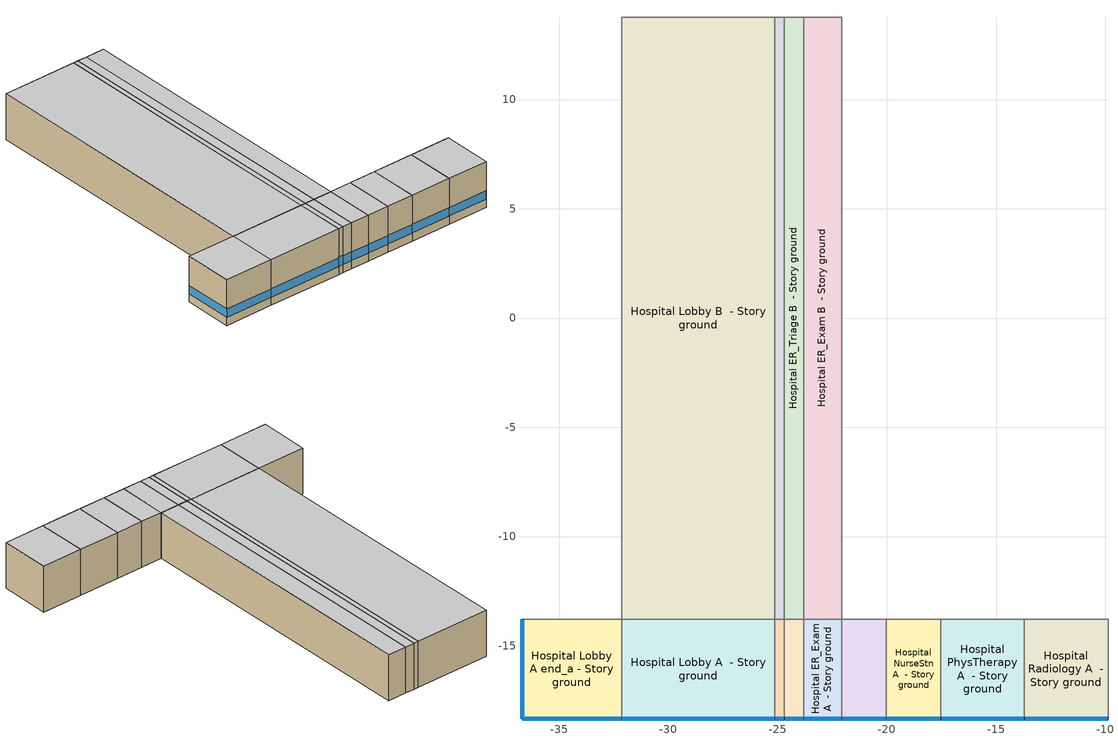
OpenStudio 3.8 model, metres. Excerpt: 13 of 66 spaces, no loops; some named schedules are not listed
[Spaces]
Hospital Lobby A end_a - Story ground
 floor ground (Foundation F 1.26W/m*K Perim 9.14m Area 20.9m2): -36.7,-18.35 -36.7,-13.78 -32.13,-13.78 -32.13,-18.35 z0
 wall outside (Hospital Lobby A end_a - Story ground Wall 1 c tbd): -36.7,-13.78 -36.7,-18.35 z0:4.27
 wall outside (Hospital Lobby A end_a - Story ground Wall 3 c tbd): -36.7,-18.35 -32.13,-18.35 z0:4.27
 wall to Hospital Lobby B end_a - Story ground: -32.13,-13.78 -36.7,-13.78 z0:4.27
 wall to Hospital Lobby A  - Story ground: -32.13,-18.35 -32.13,-13.78 z0:4.27
 window (Window U-0.91 SHGC 0.68): -36.7,-13.8 -36.7,-18.33 / -36.68,-18.35 -32.16,-18.35 z0.76:1.54
 ceiling adiabatic (Typical Interior Ceiling): -32.13,-18.35 -32.13,-13.78 -36.7,-13.78 -36.7,-18.35 z4.27
Hospital Lobby A  - Story ground
 floor ground (Foundation F 1.26W/m*K Perim 7.0m Area 32.02m2): -32.13,-18.35 -32.13,-13.78 -25.13,-13.78 -25.13,-18.35 z0
 wall outside (Hospital Lobby A  - Story ground Wall 3 c tbd): -32.13,-18.35 -25.13,-18.35 z0:4.27
 wall to Hospital Lobby B  - Story ground: -25.13,-13.78 -32.13,-13.78 z0:4.27
 wall to Hospital ER_Trauma A  - Story ground: -25.13,-18.35 -25.13,-13.78 z0:4.27
 window (Window U-0.91 SHGC 0.68): -32.11,-18.35 -25.15,-18.35 z0.76:1.54
 ceiling adiabatic (Typical Interior Ceiling): -25.13,-18.35 -25.13,-13.78 -32.13,-13.78 -32.13,-18.35 z4.27
Hospital Lobby B  - Story ground
 floor ground (Foundation F 1.26W/m*K Perim 0.0m Area 193.0m2): -32.13,-13.78 -32.13,13.78 -25.13,13.78 -25.13,-13.78 z0
 wall to Hospital Lobby B end_a - Story ground: -32.13,13.78 -32.13,-13.78 z0:4.27
 wall to Hospital Lobby C  - Story ground: -25.13,13.78 -32.13,13.78 z0:4.27
 wall to Hospital ER_Trauma B  - Story ground: -25.13,-13.78 -25.13,13.78 z0:4.27
 ceiling adiabatic (Typical Interior Ceiling): -25.13,-13.78 -25.13,13.78 -32.13,13.78 -32.13,-13.78 z4.27
Hospital ER_Trauma A  - Story ground
 floor ground (Foundation F 1.26W/m*K Perim 0.44m Area 2.01m2): -25.13,-18.35 -25.13,-13.78 -24.69,-13.78 -24.69,-18.35 z0
 wall outside (Hospital ER_Trauma A  - Story ground Wall 3 c tbd): -25.13,-18.35 -24.69,-18.35 z0:4.27
 wall to Hospital ER_Trauma B  - Story ground: -24.69,-13.78 -25.13,-13.78 z0:4.27
 wall to Hospital ER_Triage A  - Story ground: -24.69,-18.35 -24.69,-13.78 z0:4.27
 window (Window U-0.91 SHGC 0.68): -25.1,-18.35 -24.71,-18.35 z0.76:1.63
 ceiling adiabatic (Typical Interior Ceiling): -24.69,-18.35 -24.69,-13.78 -25.13,-13.78 -25.13,-18.35 z4.27
Hospital ER_Trauma B  - Story ground
 floor ground (Foundation F 1.26W/m*K Perim 0.0m Area 12.14m2): -25.13,-13.78 -25.13,13.78 -24.69,13.78 -24.69,-13.78 z0
 wall to Hospital ER_Trauma C  - Story ground: -24.69,13.78 -25.13,13.78 z0:4.27
 wall to Hospital ER_Triage B  - Story ground: -24.69,-13.78 -24.69,13.78 z0:4.27
 ceiling adiabatic (Typical Interior Ceiling): -24.69,-13.78 -24.69,13.78 -25.13,13.78 -25.13,-13.78 z4.27
Hospital ER_Triage A  - Story ground
 floor ground (Foundation F 1.26W/m*K Perim 0.88m Area 4.03m2): -24.69,-18.35 -24.69,-13.78 -23.81,-13.78 -23.81,-18.35 z0
 wall outside (Hospital ER_Triage A  - Story ground Wall 3 c tbd): -24.69,-18.35 -23.81,-18.35 z0:4.27
 wall to Hospital ER_Triage B  - Story ground: -23.81,-13.78 -24.69,-13.78 z0:4.27
 wall to Hospital ER_Exam A  - Story ground: -23.81,-18.35 -23.81,-13.78 z0:4.27
 window (Window U-0.91 SHGC 0.68): -24.66,-18.35 -23.83,-18.35 z0.76:1.58
 ceiling adiabatic (Typical Interior Ceiling): -23.81,-18.35 -23.81,-13.78 -24.69,-13.78 -24.69,-18.35 z4.27
Hospital ER_Triage B  - Story ground
 floor ground (Foundation F 1.26W/m*K Perim 0.0m Area 24.28m2): -24.69,-13.78 -24.69,13.78 -23.81,13.78 -23.81,-13.78 z0
 wall to Hospital ER_Triage C  - Story ground: -23.81,13.78 -24.69,13.78 z0:4.27
 wall to Hospital ER_Exam B  - Story ground: -23.81,-13.78 -23.81,13.78 z0:4.27
 ceiling adiabatic (Typical Interior Ceiling): -23.81,-13.78 -23.81,13.78 -24.69,13.78 -24.69,-13.78 z4.27
Hospital ER_Exam A  - Story ground
 floor ground (Foundation F 1.26W/m*K Perim 1.74m Area 7.97m2): -23.81,-18.35 -23.81,-13.78 -22.06,-13.78 -22.06,-18.35 z0
 wall outside (Hospital ER_Exam A  - Story ground Wall 3 c tbd): -23.81,-18.35 -22.06,-18.35 z0:4.27
 wall to Hospital ER_Exam B  - Story ground: -22.06,-13.78 -23.81,-13.78 z0:4.27
 wall to Hospital ICU_PatRm A  - Story ground: -22.06,-18.35 -22.06,-13.78 z0:4.27
 window (Window U-0.91 SHGC 0.68): -23.78,-18.35 -22.09,-18.35 z0.76:1.55
 ceiling adiabatic (Typical Interior Ceiling): -22.06,-18.35 -22.06,-13.78 -23.81,-13.78 -23.81,-18.35 z4.27
Hospital ER_Exam B  - Story ground
 floor ground (Foundation F 1.26W/m*K Perim 0.0m Area 48.07m2): -23.81,-13.78 -23.81,13.78 -22.06,13.78 -22.06,-13.78 z0
 wall to Hospital ER_Exam C  - Story ground: -22.06,13.78 -23.81,13.78 z0:4.27
 wall to Hospital ICU_PatRm B  - Story ground: -22.06,-13.78 -22.06,13.78 z0:4.27
 ceiling adiabatic (Typical Interior Ceiling): -22.06,-13.78 -22.06,13.78 -23.81,13.78 -23.81,-13.78 z4.27
Hospital ICU_PatRm A  - Story ground
 floor ground (Foundation F 1.26W/m*K Perim 2.03m Area 9.26m2): -22.06,-18.35 -22.06,-13.78 -20.04,-13.78 -20.04,-18.35 z0
 wall outside (Hospital ICU_PatRm A  - Story ground Wall 3 c tbd): -22.06,-18.35 -20.04,-18.35 z0:4.27
 wall to Hospital ICU_PatRm B  - Story ground: -20.04,-13.78 -22.06,-13.78 z0:4.27
 wall to Hospital NurseStn A  - Story ground: -20.04,-18.35 -20.04,-13.78 z0:4.27
 window (Window U-0.91 SHGC 0.68): -22.04,-18.35 -20.06,-18.35 z0.76:1.55
 ceiling adiabatic (Typical Interior Ceiling): -20.04,-18.35 -20.04,-13.78 -22.06,-13.78 -22.06,-18.35 z4.27
Hospital NurseStn A  - Story ground
 floor ground (Foundation F 1.26W/m*K Perim 2.51m Area 11.48m2): -20.04,-18.35 -20.04,-13.78 -17.53,-13.78 -17.53,-18.35 z0
 wall outside (Hospital NurseStn A  - Story ground Wall 3 c tbd): -20.04,-18.35 -17.53,-18.35 z0:4.27
 wall to Hospital NurseStn B  - Story ground: -17.53,-13.78 -20.04,-13.78 z0:4.27
 wall to Hospital PhysTherapy A  - Story ground: -17.53,-18.35 -17.53,-13.78 z0:4.27
 window (Window U-0.91 SHGC 0.68): -20.01,-18.35 -17.55,-18.35 z0.76:1.55
 ceiling adiabatic (Typical Interior Ceiling): -17.53,-18.35 -17.53,-13.78 -20.04,-13.78 -20.04,-18.35 z4.27
Hospital PhysTherapy A  - Story ground
 floor ground (Foundation F 1.26W/m*K Perim 3.82m Area 17.48m2): -17.53,-18.35 -17.53,-13.78 -13.7,-13.78 -13.7,-18.35 z0
 wall outside (Hospital PhysTherapy A  - Story ground Wall 3 c tbd): -17.53,-18.35 -13.7,-18.35 z0:4.27
 wall to Hospital PhysTherapy B  - Story ground: -13.7,-13.78 -17.53,-13.78 z0:4.27
 wall to Hospital Radiology A  - Story ground: -13.7,-18.35 -13.7,-13.78 z0:4.27
 window (Window U-0.91 SHGC 0.68): -17.5,-18.35 -13.73,-18.35 z0.76:1.54
 ceiling adiabatic (Typical Interior Ceiling): -13.7,-18.35 -13.7,-13.78 -17.53,-13.78 -17.53,-18.35 z4.27
Hospital Radiology A  - Story ground
 floor ground (Foundation F 1.26W/m*K Perim 3.82m Area 17.48m2): -13.7,-18.35 -13.7,-13.78 -9.88,-13.78 -9.88,-18.35 z0
 wall outside (Hospital Radiology A  - Story ground Wall 3 c tbd): -13.7,-18.35 -9.88,-18.35 z0:4.27
 wall to Hospital Radiology B  - Story ground: -9.88,-13.78 -13.7,-13.78 z0:4.27
 wall to Hospital Lab A  - Story ground: -9.88,-18.35 -9.88,-13.78 z0:4.27
 window (Window U-0.91 SHGC 0.68): -13.68,-18.35 -9.9,-18.35 z0.76:1.54
 ceiling adiabatic (Typical Interior Ceiling): -9.88,-18.35 -9.88,-13.78 -13.7,-13.78 -13.7,-18.35 z4.27
[Building]
ComStock DOE Ref Pre-1980|Hospital: North Axis {deg}=135; Default Construction Set=ComStock DOE Ref Pre-1980 - Hospital - ASHRAE 169-2013-3A; Default Schedule Set=Building Default Schedule Set; Standards Building Type=Hospital
[Site]
Hattiesburg Laurel_MS_USA: Latitude {deg}=31.47; Longitude {deg}=-89.34; Time Zone {hr}=-6; Elevation {m}=91; Terrain=City
[Site:WaterMainsTemperature]
Calculation Method=Correlation; Annual Average Outdoor Air Temperature {C}=18.6708; Maximum Difference In Monthly Average Outdoor Air Temperatures {deltaC}=21
[SizingPeriod:DesignDay] Barometric Pressure {Pa}=100237; Rain Indicator=No; Snow Indicator=No; Day of Month=21; Daylight Saving Time Indicator=No; Humidity Condition Type=Wetbulb; Dry-Bulb Temperature Range Modifier Type=DefaultMultipliers
Name | Maximum Dry-Bulb Temperature {C} | Daily Dry-Bulb Temperature Range {deltaC} | Wind Speed {m/s} | Wind Direction {deg} | Month | Day Type | Wetbulb or DewPoint at Maximum Dry-Bulb {C} | Solar Model Indicator | ASHRAE Clear Sky Optical Depth for Beam Irradiance | ASHRAE Clear Sky Optical Depth for Diffuse Irradiance | Sky Clearness
Hattiesburg Laurel Ann Clg .4% Condns DB=>MWB 1 | 35.9 | 11 | 2.2 | 20 | 7 | SummerDesignDay | 24.3 | ASHRAETau | 0.452 | 2.206
Hattiesburg Laurel Ann Clg .4% Condns WB=>MDB 1 | 32.1 | 11 | 2.2 | 20 | 7 | SummerDesignDay | 25.8 | ASHRAETau | 0.452 | 2.206
Hattiesburg Laurel Ann Htg 99.6% Condns DB 1 | -3.8 | 0 | 1.6 | 330 | 1 | WinterDesignDay | -3.8 | ASHRAEClearSky |  |  | 0
Hattiesburg Laurel August .4% Condns DB=>MCWB 1 | 37.5 | 11.2 | 2.2 | 20 | 8 | SummerDesignDay | 24.2 | ASHRAETau | 0.424 | 2.319
[ClimateZones]
Climate Zone Institution Name 1=ASHRAE; Climate Zone Document Name 1=ANSI/ASHRAE Standard 169; Climate Zone Document Year 1=2006; Climate Zone Value 1=ASHRAE 169-2013-3A
[Site:GroundTemperature:FCfactorMethod]
January Ground Temperature {C}=20.71; February Ground Temperature {C}=11.31; March Ground Temperature {C}=10.49; April Ground Temperature {C}=5.84; May Ground Temperature {C}=16.07; June Ground Temperature {C}=14.69; July Ground Temperature {C}=16.35; August Ground Temperature {C}=23.89; September Ground Temperature {C}=26.43; October Ground Temperature {C}=26.84; November Ground Temperature {C}=25.9; December Ground Temperature {C}=25.53
[Construction:FfactorGroundFloor] F-Factor {W/m-K}=1.26344
Name | Area {m2} | PerimeterExposed {m}
Foundation F 1.26W/m*K Perim 3.82m Area 17.48m2 | 17.4793 | 3.82311
Foundation F 1.26W/m*K Perim 2.51m Area 11.48m2 | 11.4783 | 2.51057
Foundation F 1.26W/m*K Perim 2.03m Area 9.26m2 | 9.26321 | 2.02607
Foundation F 1.26W/m*K Perim 0.44m Area 2.01m2 | 2.01374 | 0.440451
Foundation F 1.26W/m*K Perim 9.14m Area 20.9m2 | 20.9032 | 9.144
Foundation F 1.26W/m*K Perim 0.0m Area 193.0m2 | 192.996 | 0
Foundation F 1.26W/m*K Perim 1.74m Area 7.97m2 | 7.97442 | 1.74419
Foundation F 1.26W/m*K Perim 7.0m Area 32.02m2 | 32.018 | 7.00305
Foundation F 1.26W/m*K Perim 0.0m Area 48.07m2 | 48.0676 | 0
Foundation F 1.26W/m*K Perim 0.0m Area 12.14m2 | 12.1383 | 0
Foundation F 1.26W/m*K Perim 0.88m Area 4.03m2 | 4.02748 | 0.880902
Foundation F 1.26W/m*K Perim 0.0m Area 24.28m2 | 24.2766 | 0
[DefaultConstructionSet]
ComStock DOE Ref Pre-1980 - Hospital - ASHRAE 169-2013-3A: Default Exterior Surface Constructions=Default Surface Constructions 1; Default Interior Surface Constructions=Default Surface Constructions 2; Default Ground Contact Surface Constructions=Default Surface Constructions 3; Default Exterior SubSurface Constructions=Default Sub Surface Constructions 1; Default Interior SubSurface Constructions=Default Sub Surface Constructions 2; Interior Partition Construction=Typical Interior Partition
[DefaultSurfaceConstructions]
Name | Floor Construction | Wall Construction | Roof Ceiling Construction
Default Surface Constructions 1 | Typical Insulated Exterior Mass Floor | Typical Insulated Wood Framed Exterior Wall R-4.44 | Typical IEAD Roof R-10.0
Default Surface Constructions 2 | Typical Interior Floor | Typical Interior Wall | Typical Interior Ceiling
Default Surface Constructions 3 | Typical Insulated Carpeted 6in Slab Floor | Typical Insulated Basement Mass Wall
[Construction]
Typical Insulated Exterior Mass Floor: 4 in. Normalweight Concrete Floor, Typical Carpet Pad
Typical IEAD Roof R-10.0: Roof Membrane, Typical Insulation R-8.88, Metal Roof Surface
Typical Interior Floor: 100mm Normalweight concrete floor, CP02 CARPET PAD
Typical Interior Wall: G01 13mm gypsum board, G01 13mm gypsum board
Typical Interior Ceiling: CP02 CARPET PAD, 100mm Normalweight concrete floor
Typical Insulated Carpeted 6in Slab Floor: 6 in. Normalweight Concrete Floor, Typical Carpet Pad
Typical Insulated Basement Mass Wall: 8 in. Concrete Block Basement Wall
U 1.22 SHGC 0.54 Simple Glazing: U 1.22 SHGC 0.54 Simple Glazing
Typical Insulated Metal Door: F08 Metal surface, Typical Insulation R-2.27
U 0.88 SHGC 0.16 Sgl Ref-A-L Clr 6mm: REF A CLEAR LO 6MM
Typical Overhead Door: Typical Insulation R-2.27
Typical Interior Window: Clear 3mm
Typical Interior Door; Typical Interior Partition: G05 25mm wood
Typical Insulated Wood Framed Exterior Wall R-4.44: 25mm Stucco, 5/8 in. Gypsum Board, Typical Insulation R-2.27, 5/8 in. Gypsum Board
InteriorFurnishings: Std Wood 6inch
Window U-0.91 SHGC 0.68: Simple Glazing Single - No LowE - Clear - Wood
Hospital ER_Exam A  - Story ground Wall 3 c tbd: 25mm Stucco, 5/8 in. Gypsum Board, Hospital ER_Exam A  - Story ground Wall 3 m tbd, 5/8 in. Gypsum Board
Hospital ER_Trauma A  - Story ground Wall 3 c tbd: 25mm Stucco, 5/8 in. Gypsum Board, Hospital ER_Trauma A  - Story ground Wall 3 m tbd, 5/8 in. Gypsum Board
Hospital ER_Triage A  - Story ground Wall 3 c tbd: 25mm Stucco, 5/8 in. Gypsum Board, Hospital ER_Triage A  - Story ground Wall 3 m tbd, 5/8 in. Gypsum Board
Hospital ICU_PatRm A  - Story ground Wall 3 c tbd: 25mm Stucco, 5/8 in. Gypsum Board, Hospital ICU_PatRm A  - Story ground Wall 3 m tbd, 5/8 in. Gypsum Board
Hospital Lobby A  - Story ground Wall 3 c tbd: 25mm Stucco, 5/8 in. Gypsum Board, Hospital Lobby A  - Story ground Wall 3 m tbd, 5/8 in. Gypsum Board
Hospital Lobby A end_a - Story ground Wall 1 c tbd: 25mm Stucco, 5/8 in. Gypsum Board, Hospital Lobby A end_a - Story ground Wall 1 m tbd, 5/8 in. Gypsum Board
Hospital Lobby A end_a - Story ground Wall 3 c tbd: 25mm Stucco, 5/8 in. Gypsum Board, Hospital Lobby A end_a - Story ground Wall 3 m tbd, 5/8 in. Gypsum Board
Hospital NurseStn A  - Story ground Wall 3 c tbd: 25mm Stucco, 5/8 in. Gypsum Board, Hospital NurseStn A  - Story ground Wall 3 m tbd, 5/8 in. Gypsum Board
Hospital PhysTherapy A  - Story ground Wall 3 c tbd: 25mm Stucco, 5/8 in. Gypsum Board, Hospital PhysTherapy A  - Story ground Wall 3 m tbd, 5/8 in. Gypsum Board
Hospital Radiology A  - Story ground Wall 3 c tbd: 25mm Stucco, 5/8 in. Gypsum Board, Hospital Radiology A  - Story ground Wall 3 m tbd, 5/8 in. Gypsum Board
[Material] Thermal Absorptance=0.9
Name | Roughness | Thickness {m} | Conductivity {W/m-K} | Density {kg/m3} | Specific Heat {J/kg-K} | Solar Absorptance | Visible Absorptance
4 in. Normalweight Concrete Floor | MediumRough | 0.1016 | 2.31 | 2322 | 832 | 0.7 | 0.7
Roof Membrane | VeryRough | 0.0095 | 0.16 | 1121.29 | 1460 | 0.7 | 0.7
Metal Roof Surface; F08 Metal surface | Smooth | 0.0008 | 45.28 | 7824 | 500 | 0.7 | 0.7
100mm Normalweight concrete floor | MediumRough | 0.1016 | 2.31045 | 2322 | 832.557 | 0.7 | 0.7
G01 13mm gypsum board | Smooth | 0.0127 | 0.160031 | 800.001 | 1090.73 | 0.7 | 0.5
6 in. Normalweight Concrete Floor | MediumRough | 0.1524 | 2.31 | 2322 | 832 | 0.7 | 0.7
8 in. Concrete Block Basement Wall | MediumRough | 0.2032 | 1.326 | 1842 | 912 | 0.7 | 0.7
G05 25mm wood | MediumSmooth | 0.0254 | 0.15 | 608 | 1630 | 0.5 | 0.5
25mm Stucco | Smooth | 0.0254 | 0.72 | 1856 | 840 | 0.7 | 0.7
5/8 in. Gypsum Board | MediumSmooth | 0.0159 | 0.16 | 800 | 1090 | 0.7 | 0.7
Std Wood 6inch | MediumSmooth | 0.15 | 0.12 | 540 | 1210 | 0.7 | 0.7
[Material:NoMass] Roughness=Smooth; Thermal Absorptance=0.9; Solar Absorptance=0.7
Name | Thermal Resistance {m2-K/W} | Visible Absorptance
Typical Carpet Pad; CP02 CARPET PAD | 0.21648 | 0.8
Typical Insulation R-8.88 | 1.56434 | 0.7
Typical Insulation R-2.27 | 0.39899 | 0.7
Hospital ER_Exam A  - Story ground Wall 3 m tbd | 0.356993 | 0.7
Hospital ER_Trauma A  - Story ground Wall 3 m tbd | 0.331796 | 0.7
Hospital ER_Triage A  - Story ground Wall 3 m tbd | 0.348792 | 0.7
Hospital ICU_PatRm A  - Story ground Wall 3 m tbd | 0.358146 | 0.7
Hospital Lobby A  - Story ground Wall 3 m tbd | 0.363182 | 0.7
Hospital Lobby A end_a - Story ground Wall 1 m tbd; Hospital Lobby A end_a - Story ground Wall 3 m tbd | 0.362096 | 0.7
Hospital NurseStn A  - Story ground Wall 3 m tbd | 0.359519 | 0.7
Hospital PhysTherapy A  - Story ground Wall 3 m tbd; Hospital Radiology A  - Story ground Wall 3 m tbd | 0.361483 | 0.7
[DefaultSubSurfaceConstructions]
Name | Fixed Window Construction | Operable Window Construction | Door Construction | Glass Door Construction | Overhead Door Construction | Tubular Daylight Dome Construction | Tubular Daylight Diffuser Construction
Default Sub Surface Constructions 1 | U 1.22 SHGC 0.54 Simple Glazing | U 1.22 SHGC 0.54 Simple Glazing | Typical Insulated Metal Door | U 0.88 SHGC 0.16 Sgl Ref-A-L Clr 6mm | Typical Overhead Door | Typical Interior Window | Typical Interior Window
Default Sub Surface Constructions 2 | Typical Interior Window | Typical Interior Window | Typical Interior Door
[WindowMaterial:SimpleGlazingSystem]
Name | U-Factor {W/m2-K} | Solar Heat Gain Coefficient | Visible Transmittance
U 1.22 SHGC 0.54 Simple Glazing | 6.92748 | 0.54 | 0.81
Simple Glazing Single - No LowE - Clear - Wood | 5.16722 | 0.683 | 0.723
[WindowMaterial:Glazing] Optical Data Type=SpectralAverage; Infrared Transmittance at Normal Incidence=0; Front Side Infrared Hemispherical Emissivity=0.84; Conductivity {W/m-K}=0.9; Dirt Correction Factor for Solar and Visible Transmittance=1; Solar Diffusing=No
Name | Thickness {m} | Solar Transmittance at Normal Incidence | Front Side Solar Reflectance at Normal Incidence | Back Side Solar Reflectance at Normal Incidence | Visible Transmittance at Normal Incidence | Front Side Visible Reflectance at Normal Incidence | Back Side Visible Reflectance at Normal Incidence | Back Side Infrared Hemispherical Emissivity
REF A CLEAR LO 6MM | 0.006 | 0.066 | 0.341 | 0.493 | 0.08 | 0.41 | 0.37 | 0.4
Clear 3mm | 0.003 | 0.837 | 0.075 | 0.075 | 0.898 | 0.081 | 0.081 | 0.84
[SpaceType] Standards Building Type=Hospital
Name | Default Schedule Set | Design Specification Outdoor Air Object | Standards Space Type
Hospital ER_Trauma - ComStock DOE Ref Pre-1980 | Hospital ER_Trauma Schedule Set | Hospital ER_Trauma Ventilation | ER_Trauma
Hospital ER_Triage - ComStock DOE Ref Pre-1980 | Hospital ER_Triage Schedule Set | Hospital ER_Triage Ventilation | ER_Triage
Hospital ER_Exam - ComStock DOE Ref Pre-1980 | Hospital ER_Exam Schedule Set | Hospital ER_Exam Ventilation | ER_Exam
Hospital ICU_PatRm - ComStock DOE Ref Pre-1980 | Hospital ICU_PatRm Schedule Set | Hospital ICU_PatRm Ventilation | ICU_PatRm
Hospital PhysTherapy - ComStock DOE Ref Pre-1980 | Hospital PhysTherapy Schedule Set | Hospital PhysTherapy Ventilation | PhysTherapy
Hospital Radiology - ComStock DOE Ref Pre-1980 | Hospital Radiology Schedule Set | Hospital Radiology Ventilation | Radiology
Hospital Lobby - ComStock DOE Ref Pre-1980 | Hospital Lobby Schedule Set | Hospital Lobby Ventilation | Lobby
Hospital NurseStn - ComStock DOE Ref Pre-1980 | Hospital NurseStn Schedule Set | Hospital NurseStn Ventilation | NurseStn
[BuildingStory]
Story ground: Nominal Z Coordinate {m}=0; Nominal Floor to Floor Height {m}=4.2672
[Space] Building Story=Story ground
Name | Space Type | Thermal Zone
Hospital Lobby A end_a - Story ground | Hospital Lobby - ComStock DOE Ref Pre-1980 | Zone Hospital Lobby A end_a - Story ground
Hospital Lobby A  - Story ground | Hospital Lobby - ComStock DOE Ref Pre-1980 | Zone Hospital Lobby A  - Story ground
Hospital Lobby B  - Story ground | Hospital Lobby - ComStock DOE Ref Pre-1980 | Zone Hospital Lobby B  - Story ground
Hospital ER_Trauma A  - Story ground | Hospital ER_Trauma - ComStock DOE Ref Pre-1980 | Zone Hospital ER_Trauma A  - Story ground
Hospital ER_Trauma B  - Story ground | Hospital ER_Trauma - ComStock DOE Ref Pre-1980 | Zone Hospital ER_Trauma B  - Story ground
Hospital ER_Triage A  - Story ground | Hospital ER_Triage - ComStock DOE Ref Pre-1980 | Zone Hospital ER_Triage A  - Story ground
Hospital ER_Triage B  - Story ground | Hospital ER_Triage - ComStock DOE Ref Pre-1980 | Zone Hospital ER_Triage B  - Story ground
Hospital ER_Exam A  - Story ground | Hospital ER_Exam - ComStock DOE Ref Pre-1980 | Zone Hospital ER_Exam A  - Story ground
Hospital ER_Exam B  - Story ground | Hospital ER_Exam - ComStock DOE Ref Pre-1980 | Zone Hospital ER_Exam B  - Story ground
Hospital ICU_PatRm A  - Story ground | Hospital ICU_PatRm - ComStock DOE Ref Pre-1980 | Zone Hospital ICU_PatRm A  - Story ground
Hospital NurseStn A  - Story ground | Hospital NurseStn - ComStock DOE Ref Pre-1980 | Zone Hospital NurseStn A  - Story ground
Hospital PhysTherapy A  - Story ground | Hospital PhysTherapy - ComStock DOE Ref Pre-1980 | Zone Hospital PhysTherapy A  - Story ground
Hospital Radiology A  - Story ground | Hospital Radiology - ComStock DOE Ref Pre-1980 | Zone Hospital Radiology A  - Story ground
[ThermalZone] Multiplier=1; Use Ideal Air Loads=No
Name | Thermostat
Zone Hospital Lobby A end_a - Story ground | Hospital Lobby - ComStock DOE Ref Pre-1980 Thermostat 1
Zone Hospital Lobby A  - Story ground | Hospital Lobby - ComStock DOE Ref Pre-1980 Thermostat
Zone Hospital Lobby B  - Story ground | Hospital Lobby - ComStock DOE Ref Pre-1980 Thermostat 2
Zone Hospital ER_Trauma A  - Story ground | Hospital ER_Trauma - ComStock DOE Ref Pre-1980 Thermostat
Zone Hospital ER_Trauma B  - Story ground | Hospital ER_Trauma - ComStock DOE Ref Pre-1980 Thermostat 1
Zone Hospital ER_Triage A  - Story ground | Hospital ER_Triage - ComStock DOE Ref Pre-1980 Thermostat
Zone Hospital ER_Triage B  - Story ground | Hospital ER_Triage - ComStock DOE Ref Pre-1980 Thermostat 1
Zone Hospital ER_Exam A  - Story ground | Hospital ER_Exam - ComStock DOE Ref Pre-1980 Thermostat
Zone Hospital ER_Exam B  - Story ground | Hospital ER_Exam - ComStock DOE Ref Pre-1980 Thermostat 1
Zone Hospital ICU_PatRm A  - Story ground | Hospital ICU_PatRm - ComStock DOE Ref Pre-1980 Thermostat
Zone Hospital NurseStn A  - Story ground | Hospital NurseStn - ComStock DOE Ref Pre-1980 Thermostat
Zone Hospital PhysTherapy A  - Story ground | Hospital PhysTherapy - ComStock DOE Ref Pre-1980 Thermostat
Zone Hospital Radiology A  - Story ground | Hospital Radiology - ComStock DOE Ref Pre-1980 Thermostat
[People:Definition] Number of People Calculation Method=People/Area; Fraction Radiant=0.3
Name | People per Space Floor Area {person/m2}
Hospital ER_Exam People Definition; Hospital ER_Trauma People Definition; Hospital ER_Triage People Definition | 0.215278
Hospital ICU_PatRm People Definition; Hospital PhysTherapy People Definition; Hospital Radiology People Definition | 0.0538196
Hospital Lobby People Definition; Hospital NurseStn People Definition | 0.0768543
[People] Work Efficiency Schedule=Work Efficiency Schedule; Clothing Insulation Schedule=Clothing Schedule; Air Velocity Schedule=Air Velocity Schedule; Multiplier=1
Name | People Definition | Space or SpaceType
Hospital ER_Exam People | Hospital ER_Exam People Definition | Hospital ER_Exam - ComStock DOE Ref Pre-1980
Hospital ER_Trauma People | Hospital ER_Trauma People Definition | Hospital ER_Trauma - ComStock DOE Ref Pre-1980
Hospital ER_Triage People | Hospital ER_Triage People Definition | Hospital ER_Triage - ComStock DOE Ref Pre-1980
Hospital ICU_PatRm People | Hospital ICU_PatRm People Definition | Hospital ICU_PatRm - ComStock DOE Ref Pre-1980
Hospital Lobby People | Hospital Lobby People Definition | Hospital Lobby - ComStock DOE Ref Pre-1980
Hospital NurseStn People | Hospital NurseStn People Definition | Hospital NurseStn - ComStock DOE Ref Pre-1980
Hospital PhysTherapy People | Hospital PhysTherapy People Definition | Hospital PhysTherapy - ComStock DOE Ref Pre-1980
Hospital Radiology People | Hospital Radiology People Definition | Hospital Radiology - ComStock DOE Ref Pre-1980
[Lights:Definition] Design Level Calculation Method=Watts/Area; Fraction Visible=0.2; Return Air Fraction=0
Name | Watts per Space Floor Area {W/m2} | Fraction Radiant
Hospital NurseStn - ComStock DOE Ref Pre-1980 General Lights Definition | 4.15206 | 0.365
Hospital NurseStn - ComStock DOE Ref Pre-1980 Task Lights Definition | 1.16653 | 0.165
Hospital Lobby - ComStock DOE Ref Pre-1980 General Lights Definition | 1.56432 | 0.365
Hospital Lobby - ComStock DOE Ref Pre-1980 Task Lights Definition | 0.169063 | 0.165
Hospital Lobby - ComStock DOE Ref Pre-1980 Wall Wash Lights Definition | 0.477528 | 0.165
Hospital PhysTherapy - ComStock DOE Ref Pre-1980 General Lights Definition | 5.53608 | 0.365
Hospital PhysTherapy - ComStock DOE Ref Pre-1980 Task Lights Definition | 1.52901 | 0.165
Hospital ER_Triage - ComStock DOE Ref Pre-1980 General Lights Definition; Hospital ER_Exam - ComStock DOE Ref Pre-1980 General Lights Definition; Hospital ER_Trauma - ComStock DOE Ref Pre-1980 General Lights Definition | 9.84262 | 0.365
Hospital ER_Triage - ComStock DOE Ref Pre-1980 Task Lights Definition; Hospital ER_Exam - ComStock DOE Ref Pre-1980 Task Lights Definition; Hospital ER_Trauma - ComStock DOE Ref Pre-1980 Task Lights Definition | 0.00226133 | 0.165
Hospital ICU_PatRm - ComStock DOE Ref Pre-1980 General Lights Definition | 1.91699 | 0.365
Hospital ICU_PatRm - ComStock DOE Ref Pre-1980 Task Lights Definition | 2.6242 | 0.165
Hospital Radiology - ComStock DOE Ref Pre-1980 General Lights Definition | 4.13804 | 0.365
[DesignSpecification:OutdoorAir] Outdoor Air Method=Sum
Name | Outdoor Air Flow per Floor Area {m3/s-m2} | Outdoor Air Flow per Person {m3/s-person}
Hospital ER_Exam Ventilation; Hospital ER_Trauma Ventilation; Hospital ER_Triage Ventilation; Hospital ICU_PatRm Ventilation; Hospital PhysTherapy Ventilation | 0.0023876
Hospital Lobby Ventilation; Hospital NurseStn Ventilation |  | 0.00943895
Hospital Radiology Ventilation | 0.003556
[DefaultScheduleSet]
Name | Number of People Schedule | People Activity Level Schedule | Lighting Schedule | Electric Equipment Schedule | Infiltration Schedule | Hours of Operation Schedule
Hospital ER_Exam Schedule Set; Hospital ER_Trauma Schedule Set; Hospital ER_Triage Schedule Set; Hospital ICU_PatRm Schedule Set | Hospital Critical Occ | Hospital Activity | Hospital Critical Light | Hospital Critical Equip | Hospital Infil Quarter On
Hospital Lobby Schedule Set; Hospital NurseStn Schedule Set; Hospital PhysTherapy Schedule Set; Hospital Radiology Schedule Set | Hospital Bldg Occ | Hospital Activity | Hospital Admin Light | Hospital Admin Equipment | Hospital Infil Quarter On
Building Default Schedule Set |  |  |  |  |  | Building Hours of Operation NonResidential
[ElectricEquipment:Definition] Design Level Calculation Method=Watts/Area; Fraction Latent=0; Fraction Radiant=0.5; Fraction Lost=0
Name | Watts per Space Floor Area {W/m2}
Hospital ER_Exam Elec Equip Definition; Hospital PhysTherapy Elec Equip Definition | 16.1459
Hospital ER_Trauma Elec Equip Definition | 43.0556
Hospital ER_Triage Elec Equip Definition | 28.7396
Hospital ICU_PatRm Elec Equip Definition | 28.9549
Hospital Lobby Elec Equip Definition | 1.07639
Hospital NurseStn Elec Equip Definition | 11.1945
Hospital Radiology Elec Equip Definition | 53.0661
[ElectricEquipment]
Name | Electric Equipment Definition | Space or SpaceType
Hospital ER_Exam Elec Equip | Hospital ER_Exam Elec Equip Definition | Hospital ER_Exam - ComStock DOE Ref Pre-1980
Hospital ER_Trauma Elec Equip | Hospital ER_Trauma Elec Equip Definition | Hospital ER_Trauma - ComStock DOE Ref Pre-1980
Hospital ER_Triage Elec Equip | Hospital ER_Triage Elec Equip Definition | Hospital ER_Triage - ComStock DOE Ref Pre-1980
Hospital ICU_PatRm Elec Equip | Hospital ICU_PatRm Elec Equip Definition | Hospital ICU_PatRm - ComStock DOE Ref Pre-1980
Hospital Lobby Elec Equip | Hospital Lobby Elec Equip Definition | Hospital Lobby - ComStock DOE Ref Pre-1980
Hospital NurseStn Elec Equip | Hospital NurseStn Elec Equip Definition | Hospital NurseStn - ComStock DOE Ref Pre-1980
Hospital PhysTherapy Elec Equip | Hospital PhysTherapy Elec Equip Definition | Hospital PhysTherapy - ComStock DOE Ref Pre-1980
Hospital Radiology Elec Equip | Hospital Radiology Elec Equip Definition | Hospital Radiology - ComStock DOE Ref Pre-1980
[Exterior:Lights:Definition]
Name | Design Level {W}
Parking Areas and Drives Def (W/ft^2) | 0.0276385
Building Facades Def (W/ft^2) | 0.15
Main Entries Def (W/ft) | 30
Other Doors Def (W/ft) | 20
Emergency Canopies Def (W/ft^2) | 0.5
[Exterior:Lights] Schedule=Always On Discrete; Control Option=AstronomicalClock
Name | Exterior Lights Definition | Multiplier
Parking Areas and Drives | Parking Areas and Drives Def (W/ft^2) | 34981.7
Building Facades | Building Facades Def (W/ft^2) | 10114.9
Main Entries | Main Entries Def (W/ft) | 46.4
Other Doors | Other Doors Def (W/ft) | 44.08
Emergency Canopies | Emergency Canopies Def (W/ft^2) | 720
[ThermostatSetpoint:DualSetpoint]
Name | Heating Setpoint Temperature Schedule | Cooling Setpoint Temperature Schedule
Hospital ER_Exam - ComStock DOE Ref Pre-1980 Thermostat; Hospital ER_Exam - ComStock DOE Ref Pre-1980 Thermostat 1; Hospital ER_Trauma - ComStock DOE Ref Pre-1980 Thermostat; Hospital ER_Trauma - ComStock DOE Ref Pre-1980 Thermostat 1; Hospital ER_Triage - ComStock DOE Ref Pre-1980 Thermostat; Hospital ER_Triage - ComStock DOE Ref Pre-1980 Thermostat 1; Hospital ICU_PatRm - ComStock DOE Ref Pre-1980 Thermostat | Hospital Critical HtgSetp | Hospital Critical HtgSetp
Hospital Lobby - ComStock DOE Ref Pre-1980 Thermostat; Hospital Lobby - ComStock DOE Ref Pre-1980 Thermostat 1; Hospital Lobby - ComStock DOE Ref Pre-1980 Thermostat 2; Hospital NurseStn - ComStock DOE Ref Pre-1980 Thermostat; Hospital PhysTherapy - ComStock DOE Ref Pre-1980 Thermostat; Hospital Radiology - ComStock DOE Ref Pre-1980 Thermostat | Hospital Bldg HtgSetp | Hospital Bldg ClgSetp
[InternalMass:Definition]
Internal Mass Definition 1: Construction=InteriorFurnishings; Design Level Calculation Method=SurfaceArea/Area; Surface Area per Space Floor Area=2
[InternalMass] Internal Mass Definition=Internal Mass Definition 1; Multiplier=1
Name | Space or SpaceType
Hospital NurseStn A  - Story ground Mass | Hospital NurseStn A  - Story ground
Hospital ER_Trauma A  - Story ground Mass | Hospital ER_Trauma A  - Story ground
Hospital ICU_PatRm A  - Story ground Mass | Hospital ICU_PatRm A  - Story ground
Hospital Lobby A end_a - Story ground Mass | Hospital Lobby A end_a - Story ground
Hospital Lobby B  - Story ground Mass | Hospital Lobby B  - Story ground
Hospital Lobby A  - Story ground Mass | Hospital Lobby A  - Story ground
Hospital ER_Exam B  - Story ground Mass | Hospital ER_Exam B  - Story ground
Hospital Radiology A  - Story ground Mass | Hospital Radiology A  - Story ground
Hospital ER_Trauma B  - Story ground Mass | Hospital ER_Trauma B  - Story ground
Hospital PhysTherapy A  - Story ground Mass | Hospital PhysTherapy A  - Story ground
Hospital ER_Exam A  - Story ground Mass | Hospital ER_Exam A  - Story ground
Hospital ER_Triage A  - Story ground Mass | Hospital ER_Triage A  - Story ground
Hospital ER_Triage B  - Story ground Mass | Hospital ER_Triage B  - Story ground
[Lights] Fraction Replaceable=1
Name | Lights Definition | Space or SpaceType
Hospital NurseStn - ComStock DOE Ref Pre-1980 General Lighting | Hospital NurseStn - ComStock DOE Ref Pre-1980 General Lights Definition | Hospital NurseStn - ComStock DOE Ref Pre-1980
Hospital NurseStn - ComStock DOE Ref Pre-1980 Task Lighting | Hospital NurseStn - ComStock DOE Ref Pre-1980 Task Lights Definition | Hospital NurseStn - ComStock DOE Ref Pre-1980
Hospital Lobby - ComStock DOE Ref Pre-1980 General Lighting | Hospital Lobby - ComStock DOE Ref Pre-1980 General Lights Definition | Hospital Lobby - ComStock DOE Ref Pre-1980
Hospital Lobby - ComStock DOE Ref Pre-1980 Task Lighting | Hospital Lobby - ComStock DOE Ref Pre-1980 Task Lights Definition | Hospital Lobby - ComStock DOE Ref Pre-1980
Hospital Lobby - ComStock DOE Ref Pre-1980 Wall Wash Lighting | Hospital Lobby - ComStock DOE Ref Pre-1980 Wall Wash Lights Definition | Hospital Lobby - ComStock DOE Ref Pre-1980
Hospital PhysTherapy - ComStock DOE Ref Pre-1980 General Lighting | Hospital PhysTherapy - ComStock DOE Ref Pre-1980 General Lights Definition | Hospital PhysTherapy - ComStock DOE Ref Pre-1980
Hospital PhysTherapy - ComStock DOE Ref Pre-1980 Task Lighting | Hospital PhysTherapy - ComStock DOE Ref Pre-1980 Task Lights Definition | Hospital PhysTherapy - ComStock DOE Ref Pre-1980
Hospital ER_Triage - ComStock DOE Ref Pre-1980 General Lighting | Hospital ER_Triage - ComStock DOE Ref Pre-1980 General Lights Definition | Hospital ER_Triage - ComStock DOE Ref Pre-1980
Hospital ER_Triage - ComStock DOE Ref Pre-1980 Task Lighting | Hospital ER_Triage - ComStock DOE Ref Pre-1980 Task Lights Definition | Hospital ER_Triage - ComStock DOE Ref Pre-1980
Hospital ICU_PatRm - ComStock DOE Ref Pre-1980 General Lighting | Hospital ICU_PatRm - ComStock DOE Ref Pre-1980 General Lights Definition | Hospital ICU_PatRm - ComStock DOE Ref Pre-1980
Hospital ICU_PatRm - ComStock DOE Ref Pre-1980 Task Lighting | Hospital ICU_PatRm - ComStock DOE Ref Pre-1980 Task Lights Definition | Hospital ICU_PatRm - ComStock DOE Ref Pre-1980
Hospital ER_Exam - ComStock DOE Ref Pre-1980 General Lighting | Hospital ER_Exam - ComStock DOE Ref Pre-1980 General Lights Definition | Hospital ER_Exam - ComStock DOE Ref Pre-1980
Hospital ER_Exam - ComStock DOE Ref Pre-1980 Task Lighting | Hospital ER_Exam - ComStock DOE Ref Pre-1980 Task Lights Definition | Hospital ER_Exam - ComStock DOE Ref Pre-1980
Hospital Radiology - ComStock DOE Ref Pre-1980 General Lighting | Hospital Radiology - ComStock DOE Ref Pre-1980 General Lights Definition | Hospital Radiology - ComStock DOE Ref Pre-1980
Hospital ER_Trauma - ComStock DOE Ref Pre-1980 General Lighting | Hospital ER_Trauma - ComStock DOE Ref Pre-1980 General Lights Definition | Hospital ER_Trauma - ComStock DOE Ref Pre-1980
Hospital ER_Trauma - ComStock DOE Ref Pre-1980 Task Lighting | Hospital ER_Trauma - ComStock DOE Ref Pre-1980 Task Lights Definition | Hospital ER_Trauma - ComStock DOE Ref Pre-1980
[SpaceInfiltration:DesignFlowRate] Design Flow Rate Calculation Method=Flow/ExteriorArea; Flow per Exterior Surface Area {m3/s-m2}=0.00123985; Constant Term Coefficient=0.061; Temperature Term Coefficient=0.0021; Velocity Term Coefficient=0; Velocity Squared Term Coefficient=0.0098
Name | Space or SpaceType | Schedule
Hospital NurseStn A  - Story ground HVAC On Infiltration | Hospital NurseStn A  - Story ground | Infiltration HVAC On Schedule
Hospital NurseStn A  - Story ground HVAC Off Infiltration | Hospital NurseStn A  - Story ground | Infiltration HVAC Off Schedule
Hospital ER_Trauma A  - Story ground HVAC On Infiltration | Hospital ER_Trauma A  - Story ground | Infiltration HVAC On Schedule
Hospital ER_Trauma A  - Story ground HVAC Off Infiltration | Hospital ER_Trauma A  - Story ground | Infiltration HVAC Off Schedule
Hospital ICU_PatRm A  - Story ground HVAC On Infiltration | Hospital ICU_PatRm A  - Story ground | Infiltration HVAC On Schedule
Hospital ICU_PatRm A  - Story ground HVAC Off Infiltration | Hospital ICU_PatRm A  - Story ground | Infiltration HVAC Off Schedule
Hospital Lobby A end_a - Story ground HVAC On Infiltration | Hospital Lobby A end_a - Story ground | Infiltration HVAC On Schedule
Hospital Lobby A end_a - Story ground HVAC Off Infiltration | Hospital Lobby A end_a - Story ground | Infiltration HVAC Off Schedule
Hospital Lobby A  - Story ground HVAC On Infiltration | Hospital Lobby A  - Story ground | Infiltration HVAC On Schedule
Hospital Lobby A  - Story ground HVAC Off Infiltration | Hospital Lobby A  - Story ground | Infiltration HVAC Off Schedule
Hospital Radiology A  - Story ground HVAC On Infiltration | Hospital Radiology A  - Story ground | Infiltration HVAC On Schedule
Hospital Radiology A  - Story ground HVAC Off Infiltration | Hospital Radiology A  - Story ground | Infiltration HVAC Off Schedule
Hospital PhysTherapy A  - Story ground HVAC On Infiltration | Hospital PhysTherapy A  - Story ground | Infiltration HVAC On Schedule
Hospital PhysTherapy A  - Story ground HVAC Off Infiltration | Hospital PhysTherapy A  - Story ground | Infiltration HVAC Off Schedule
Hospital ER_Exam A  - Story ground HVAC On Infiltration | Hospital ER_Exam A  - Story ground | Infiltration HVAC On Schedule
Hospital ER_Exam A  - Story ground HVAC Off Infiltration | Hospital ER_Exam A  - Story ground | Infiltration HVAC Off Schedule
Hospital ER_Triage A  - Story ground HVAC On Infiltration | Hospital ER_Triage A  - Story ground | Infiltration HVAC On Schedule
Hospital ER_Triage A  - Story ground HVAC Off Infiltration | Hospital ER_Triage A  - Story ground | Infiltration HVAC Off Schedule
[Schedule:Ruleset]
Name | Default Day Schedule | Summer Design Day Schedule | Winter Design Day Schedule
Clothing Schedule | Clothing Schedule Default Winter Clothes
Air Velocity Schedule | Air Velocity Schedule Default
Work Efficiency Schedule | Work Efficiency Schedule Default
Hospital Critical Occ | Hospital Critical Occ Default | Hospital Critical Occ Summer Design Day | Hospital Critical Occ Winter Design Day
Hospital Activity | Hospital Activity Default | Hospital Activity Summer Design Day | Hospital Activity Winter Design Day
Hospital Admin Light | Hospital Admin Light Default | Hospital Admin Light Summer Design Day | Hospital Admin Light Winter Design Day
Hospital Admin Equipment | Hospital Admin Equipment Default | Hospital Admin Equipment Summer Design Day | Hospital Admin Equipment Winter Design Day
Hospital Infil Quarter On | Hospital Infil Quarter On Default | Hospital Infil Quarter On Summer Design Day | Hospital Infil Quarter On Winter Design Day
Hospital Critical Light | Hospital Critical Light Default | Hospital Critical Light Summer Design Day | Hospital Critical Light Winter Design Day
Hospital Critical Equip | Hospital Critical Equip Default | Hospital Critical Equip Summer Design Day | Hospital Critical Equip Winter Design Day
Hospital Bldg Occ | Hospital Bldg Occ Default | Hospital Bldg Occ Summer Design Day | Hospital Bldg Occ Winter Design Day
Hospital Bldg HtgSetp | Hospital Bldg HtgSetp Default | Hospital Bldg HtgSetp Summer Design Day | Hospital Bldg HtgSetp Winter Design Day
Hospital Bldg ClgSetp | Hospital Bldg ClgSetp Default | Hospital Bldg ClgSetp Summer Design Day | Hospital Bldg ClgSetp Winter Design Day
Hospital Critical HtgSetp | Hospital Critical HtgSetp Default | Hospital Critical HtgSetp Summer Design Day | Hospital Critical HtgSetp Winter Design Day
Building Hours of Operation NonResidential | Building Hours of Operation NonResidential Default | Building Hours of Operation NonResidential Summer Design Day | Building Hours of Operation NonResidential Winter Design Day
Infiltration HVAC On Schedule | 54 Zone VAV Occ Sch Default 1 | 54 Zone VAV Occ Sch Summer Design Day 1 | 54 Zone VAV Occ Sch Winter Design Day 1
Infiltration HVAC Off Schedule | Infiltration HVAC Off Schedule Default Day Schedule | Infiltration HVAC Off Schedule Summer Design Day Schedule 1 | Infiltration HVAC Off Schedule Winter Design Day Schedule 1
[Schedule:Day]
Clothing Schedule Default Winter Clothes; Building Hours of Operation NonResidential Winter Design Day; Building Hours of Operation NonResidential Summer Design Day; 54 Zone VAV Occ Sch Default 1; 54 Zone VAV Occ Sch Summer Design Day 1; 54 Zone VAV Occ Sch Winter Design Day 1; Schedule Day 57; Schedule Day 58: 24, 0, 1
Air Velocity Schedule Default: 24, 0, 0.2
Work Efficiency Schedule Default; Infiltration HVAC Off Schedule Default Day Schedule; Infiltration HVAC Off Schedule Summer Design Day Schedule 1; Infiltration HVAC Off Schedule Winter Design Day Schedule 1; Infiltration HVAC Off Schedule Schedule Day 0 1; Infiltration HVAC Off Schedule Schedule Day 2: 24, 0, 0
Hospital Critical Occ Default: No, 5, 45, 0.4, 6, 0, 0.43125, 6, 15, 0.4625, 6, 30, 0.49375, 6, 45, 0.525, 7, 0, 0.55625, 7, 15, 0.5875, 7, 30, 0.61875, 7, 45, 0.65, 8, 0, 0.68125, 8, 15, 0.7125, 8, 30, 0.74375, 8, 45, 0.775, 9, 0, 0.80625, 9, 15, 0.8375, 9, 30, 0.86875, 9, 45, 0.9, 14, 0, 0.9, 14, 45, 0.65, 15, 0, 0.61875, 15, 15, 0.5875, 15, 30, 0.55625, 15, 45, 0.525, 16, 0, 0.49375, 16, 15, 0.4625, 16, 30, 0.43125, 16, 45, 0.4, 24, 0, 0.4
Hospital Critical Occ Winter Design Day; Hospital Critical Occ Summer Design Day: No, 4, 0, 0.4, 6, 0, 0.65, 18, 0, 0.9, 22, 0, 0.65, 24, 0, 0.4
Hospital Activity Default: No, 17, 45, 120, 24, 0, 120
Hospital Activity Winter Design Day; Hospital Activity Summer Design Day: No, 24, 0, 120
Hospital Admin Light Default; Hospital Admin Light Default|WntrDsn|SmrDsn|Sun|Sat Day: No, 5, 45, 0.1, 6, 0, 0.125, 6, 15, 0.15, 6, 30, 0.175, 6, 45, 0.2, 7, 0, 0.225, 7, 15, 0.25, 7, 30, 0.275, 7, 45, 0.3, 8, 15, 0.3, 8, 30, 0.375, 8, 45, 0.45, 9, 0, 0.525, 9, 15, 0.6, 9, 30, 0.675, 9, 45, 0.75, 10, 0, 0.825, 10, 15, 0.9, 14, 30, 0.9, 14, 45, 0.54, 15, 0, 0.48, 15, 15, 0.42, 15, 30, 0.36, 15, 45, 0.3, 16, 15, 0.3, 16, 30, 0.25, 16, 45, 0.2, 17, 0, 0.15, 17, 15, 0.1, 24, 0, 0.1
Hospital Admin Light Winter Design Day; Hospital Admin Light Summer Design Day: No, 4, 0, 0.1, 6, 0, 0.3, 7, 0, 0.6, 18, 0, 0.9, 21, 0, 0.6, 23, 0, 0.3, 24, 0, 0.1
Hospital Admin Equipment Default: No, 5, 45, 0.3, 6, 0, 0.325, 6, 15, 0.35, 6, 30, 0.375, 6, 45, 0.4, 7, 0, 0.425, 7, 15, 0.45, 7, 30, 0.475, 7, 45, 0.5, 8, 0, 0.5625, 8, 15, 0.625, 8, 30, 0.6875, 8, 45, 0.75, 9, 0, 0.8125, 9, 15, 0.875, 9, 30, 0.9375, 9, 45, 1, 15, 0, 1, 24, 0, 0.3
Hospital Admin Equipment Winter Design Day; Hospital Admin Equipment Summer Design Day: No, 4, 0, 0.3, 6, 0, 0.5, 18, 0, 1, 20, 0, 0.5, 24, 0, 0.3
Hospital Infil Quarter On Default: No, 24, 0, 0.25
Hospital Infil Quarter On Winter Design Day; Hospital Infil Quarter On Summer Design Day: No, 24, 0, 1
Hospital Critical Light Default: No, 5, 45, 0.5, 6, 0, 0.525, 6, 15, 0.55, 6, 30, 0.575, 6, 45, 0.6, 7, 0, 0.625, 7, 15, 0.65, 7, 30, 0.675, 7, 45, 0.7, 8, 0, 0.725, 8, 15, 0.75, 8, 30, 0.775, 8, 45, 0.8, 9, 0, 0.825, 9, 15, 0.85, 9, 30, 0.875, 9, 45, 0.9, 14, 0, 0.9, 14, 45, 0.7, 15, 0, 0.675, 15, 15, 0.65, 15, 30, 0.625, 15, 45, 0.6, 16, 0, 0.575, 16, 15, 0.55, 16, 30, 0.525, 16, 45, 0.5, 24, 0, 0.5
Hospital Critical Light Winter Design Day; Hospital Critical Light Summer Design Day: No, 4, 0, 0.5, 6, 0, 0.7, 18, 0, 0.9, 22, 0, 0.7, 24, 0, 0.5
Hospital Critical Equip Default: No, 6, 45, 0.5, 7, 0, 0.53125, 7, 15, 0.5625, 7, 30, 0.59375, 7, 45, 0.625, 8, 0, 0.65625, 8, 15, 0.6875, 8, 30, 0.71875, 8, 45, 0.75, 9, 0, 0.78125, 9, 15, 0.8125, 9, 30, 0.84375, 9, 45, 0.875, 10, 0, 0.90625, 10, 15, 0.9375, 10, 30, 0.96875, 10, 45, 1, 15, 0, 1, 24, 0, 0.5
Hospital Critical Equip Summer Design Day: No, 6, 0, 0.5, 18, 0, 1, 20, 0, 0.8, 24, 0, 0.5
Hospital Critical Equip Winter Design Day: No, 24, 0, 0.3
Hospital Bldg Occ Default: No, 5, 45, 0.05, 6, 0, 0.06875, 6, 15, 0.0875, 6, 30, 0.10625, 6, 45, 0.125, 7, 0, 0.14375, 7, 15, 0.1625, 7, 30, 0.18125, 7, 45, 0.2, 8, 15, 0.2, 8, 30, 0.275, 8, 45, 0.35, 9, 0, 0.425, 9, 15, 0.5, 9, 30, 0.6, 9, 45, 0.7, 10, 0, 0.8, 10, 15, 0.9, 15, 0, 0.9, 15, 15, 0.178571, 15, 30, 0.157143, 15, 45, 0.135714, 16, 0, 0.114286, 16, 15, 0.0928571, 16, 30, 0.0714286, 16, 45, 0.05, 24, 0, 0.05
Hospital Bldg Occ Summer Design Day: No, 4, 0, 0.05, 6, 0, 0.2, 7, 0, 0.5, 18, 0, 0.9, 20, 0, 0.5, 22, 0, 0.2, 24, 0, 0.05
Hospital Bldg Occ Sun Day: No, 14, 0, 0, 18, 0, 0.05, 24, 0, 0
Hospital Bldg Occ Winter Design Day: No, 7, 0, 0.05, 9, 0, 0.2, 15, 0, 0.3, 20, 0, 0.2, 24, 0, 0.05
Hospital Bldg Occ WntrDsn|Sat Day: No, 0, 15, 0.237681, 0, 30, 0.23913, 0, 45, 0.24058, 1, 0, 0.242029, 1, 15, 0.243478, 1, 30, 0.244928, 1, 45, 0.246377, 2, 0, 0.247826, 2, 15, 0.249275, 2, 30, 0.250725, 2, 45, 0.252174, 3, 0, 0.253623, 3, 15, 0.255072, 3, 30, 0.256522, 3, 45, 0.257971, 4, 0, 0.25942, 4, 15, 0.26087, 4, 30, 0.262319, 4, 45, 0.263768, 5, 0, 0.265217, 5, 15, 0.266667, 5, 30, 0.268116, 5, 45, 0.269565, 6, 0, 0.271014, 6, 15, 0.272464, 6, 30, 0.273913, 6, 45, 0.275362, 7, 0, 0.276812, 7, 15, 0.278261, 7, 30, 0.27971, 7, 45, 0.281159, 8, 0, 0.282609, 8, 15, 0.284058, 8, 30, 0.285507, 8, 45, 0.286957, 9, 0, 0.288406, 9, 15, 0.289855, 9, 30, 0.291304, 9, 45, 0.292754, 10, 0, 0.294203, 10, 15, 0.295652, 10, 30, 0.297101, 10, 45, 0.298551, 11, 0, 0.3, 11, 15, 0.290741, 11, 30, 0.281481, 11, 45, 0.272222, 12, 0, 0.262963, 12, 15, 0.253704, 12, 30, 0.244444, 12, 45, 0.235185, 13, 0, 0.225926, 13, 15, 0.216667, 13, 30, 0.207407, 13, 45, 0.198148, 14, 0, 0.188889, 14, 15, 0.17963, 14, 30, 0.17037, 14, 45, 0.161111, 15, 0, 0.151852, 15, 15, 0.142593, 15, 30, 0.133333, 15, 45, 0.124074, 16, 0, 0.114815, 16, 15, 0.105556, 16, 30, 0.0962963, 16, 45, 0.087037, 17, 0, 0.0777778, 17, 15, 0.0685185, 17, 30, 0.0592593, 17, 45, 0.05, 18, 0, 0.201449, 18, 15, 0.202899, 18, 30, 0.204348, 18, 45, 0.205797, 19, 0, 0.207246, 19, 15, 0.208696, 19, 30, 0.210145, 19, 45, 0.211594, 20, 0, 0.213043, 20, 15, 0.214493, 20, 30, 0.215942, 20, 45, 0.217391, 21, 0, 0.218841, 21, 15, 0.22029, 21, 30, 0.221739, 21, 45, 0.223188, 22, 0, 0.224638, 22, 15, 0.226087, 22, 30, 0.227536, 22, 45, 0.228986, 23, 0, 0.230435, 23, 15, 0.231884, 23, 30, 0.233333, 23, 45, 0.234783, 24, 0, 0.236232
Hospital Bldg HtgSetp Default: No, 6, 45, 18.3, 15, 45, 21.1, 24, 0, 18.3
Hospital Bldg HtgSetp Summer Design Day: No, 5, 0, 18.3, 18, 0, 21.1, 24, 0, 18.3
Hospital Bldg HtgSetp Winter Design Day: No, 7, 0, 18.3, 15, 0, 21.1, 24, 0, 18.3
Hospital Bldg ClgSetp Default: No, 6, 45, 25, 15, 45, 22.2, 24, 0, 25
Hospital Bldg ClgSetp Summer Design Day: No, 5, 0, 25, 18, 0, 22.2, 24, 0, 25
Hospital Bldg ClgSetp Winter Design Day: No, 7, 0, 25, 15, 0, 22.2, 24, 0, 25
Hospital Critical HtgSetp Default: No, 15, 45, 21.1, 24, 0, 21.1
Hospital Critical HtgSetp Winter Design Day; Hospital Critical HtgSetp Summer Design Day: No, 24, 0, 21.1
Building Hours of Operation NonResidential Default: 6, 45, 0, 15, 45, 1, 24, 0, 0
Schedule Day 51; Schedule Day 52: 10, 0, 0, 18, 0, 1, 24, 0, 0
Hospital Activity Default 1; Hospital Activity Default 2: No, 20, 0, 120, 24, 0, 120
Hospital Bldg HtgSetp Wknd Day 1; Hospital Bldg HtgSetp Wknd Day 2: No, 18, 0, 18.3, 24, 0, 18.3
Hospital Bldg ClgSetp Wknd Day 1; Hospital Bldg ClgSetp Wknd Day 2: No, 18, 0, 25, 24, 0, 25
Hospital Critical HtgSetp Default 1; Hospital Critical HtgSetp Default 2: No, 18, 0, 21.1, 24, 0, 21.1
[Schedule:Rule]
Name | Schedule Ruleset | Rule Order | Day Schedule | Date Specification Type | Start Month | Start Day | End Month | End Day | Apply Sunday | Apply Saturday | Apply Monday | Apply Tuesday | Apply Wednesday | Apply Thursday | Apply Friday
Schedule Rule 1 | Clothing Schedule | 0 | Clothing Schedule Summer Clothes | DateRange | 5 | 1 | 9 | 30
Schedule Rule 3 | Hospital Admin Light | 2 | Hospital Admin Light Default|WntrDsn|SmrDsn|Sun|Sat Day | DateRange | 1 | 1 | 12 | 31 | Yes | Yes
Schedule Rule 4 | Hospital Admin Light | 1 | Hospital Admin Light Sat Day | DateRange | 1 | 1 | 12 | 31 |  | Yes
Schedule Rule 5 | Hospital Admin Light | 0 | Hospital Admin Light Sun Day | DateRange | 1 | 1 | 12 | 31 | Yes
Schedule Rule 6 | Hospital Admin Equipment | 2 | Hospital Admin Equipment Default|WntrDsn|SmrDsn|Sun|Sat Day | DateRange | 1 | 1 | 12 | 31 | Yes | Yes
Schedule Rule 7 | Hospital Admin Equipment | 1 | Hospital Admin Equipment Sat Day | DateRange | 1 | 1 | 12 | 31 |  | Yes
Schedule Rule 8 | Hospital Admin Equipment | 0 | Hospital Admin Equipment Sun Day | DateRange | 1 | 1 | 12 | 31 | Yes
Schedule Rule 9 | Hospital Infil Quarter On | 0 | Hospital Infil Quarter On Default|Sun|Sat Day | DateRange | 1 | 1 | 12 | 31 | Yes | Yes
Schedule Rule 12 | Hospital Bldg Occ | 1 | Hospital Bldg Occ Sun Day | DateRange | 1 | 1 | 12 | 31 | Yes
Schedule Rule 13 | Hospital Bldg Occ | 0 | Hospital Bldg Occ WntrDsn|Sat Day | DateRange | 1 | 1 | 12 | 31 |  | Yes
Schedule Rule 31 | Building Hours of Operation NonResidential | 1 | Schedule Day 51 | DateRange | 1 | 6 | 12 | 29 |  | Yes
Schedule Rule 32 | Building Hours of Operation NonResidential | 0 | Schedule Day 52 | DateRange | 1 | 7 | 12 | 30 | Yes
Schedule Rule 33 | Hospital Critical Occ | 1 | Hospital Critical Occ Default|WntrDsn|SmrDsn|Sun|Sat Day 1 | DateRange | 1 | 6 | 12 | 29 |  | Yes
Schedule Rule 34 | Hospital Critical Occ | 0 | Hospital Critical Occ Default|WntrDsn|SmrDsn|Sun|Sat Day 2 | DateRange | 1 | 7 | 12 | 30 | Yes
Schedule Rule 2 | Hospital Activity | 1 | Hospital Activity Default 1 | DateRange | 1 | 6 | 12 | 29 |  | Yes
Schedule Rule 35 | Hospital Activity | 0 | Hospital Activity Default 2 | DateRange | 1 | 7 | 12 | 30 | Yes
Schedule Rule 38 | Hospital Critical Light | 1 | Hospital Critical Light Default|WntrDsn|SmrDsn|Sun|Sat Day 1 | DateRange | 1 | 6 | 12 | 29 |  | Yes
Schedule Rule 39 | Hospital Critical Light | 0 | Hospital Critical Light Default|WntrDsn|SmrDsn|Sun|Sat Day 2 | DateRange | 1 | 7 | 12 | 30 | Yes
Schedule Rule 10 | Hospital Critical Equip | 1 | Hospital Critical Equip Default|SmrDsn|Sun|Sat Day 1 | DateRange | 1 | 6 | 12 | 29 |  | Yes
Schedule Rule 40 | Hospital Critical Equip | 0 | Hospital Critical Equip Default|SmrDsn|Sun|Sat Day 2 | DateRange | 1 | 7 | 12 | 30 | Yes
Schedule Rule 11 | Hospital Bldg HtgSetp | 1 | Hospital Bldg HtgSetp Wknd Day 1 | DateRange | 1 | 6 | 12 | 29 |  | Yes
Schedule Rule 41 | Hospital Bldg HtgSetp | 0 | Hospital Bldg HtgSetp Wknd Day 2 | DateRange | 1 | 7 | 12 | 30 | Yes
Schedule Rule 29 | Hospital Bldg ClgSetp | 1 | Hospital Bldg ClgSetp Wknd Day 1 | DateRange | 1 | 6 | 12 | 29 |  | Yes
Schedule Rule 42 | Hospital Bldg ClgSetp | 0 | Hospital Bldg ClgSetp Wknd Day 2 | DateRange | 1 | 7 | 12 | 30 | Yes
Schedule Rule 30 | Hospital Critical HtgSetp | 1 | Hospital Critical HtgSetp Default 1 | DateRange | 1 | 6 | 12 | 29 |  | Yes
Schedule Rule 43 | Hospital Critical HtgSetp | 0 | Hospital Critical HtgSetp Default 2 | DateRange | 1 | 7 | 12 | 30 | Yes
Schedule Rule 55 | Infiltration HVAC On Schedule | 0 | Schedule Day 57 | DateRange | 1 | 7 | 12 | 30 | Yes
Schedule Rule 56 | Infiltration HVAC On Schedule | 1 | Schedule Day 58 | DateRange | 1 | 6 | 12 | 29 |  | Yes
Infiltration HVAC Off Schedule Schedule Day 0 Rule | Infiltration HVAC Off Schedule | 1 | Infiltration HVAC Off Schedule Schedule Day 0 1 |  |  |  |  |  | Yes | No | No | No | No | No | No
Infiltration HVAC Off Schedule Schedule Day 1 Rule | Infiltration HVAC Off Schedule | 0 | Infiltration HVAC Off Schedule Schedule Day 2 |  |  |  |  |  | No | Yes | No | No | No | No | No
[Schedule:Constant]
Always On Discrete: Value=1
